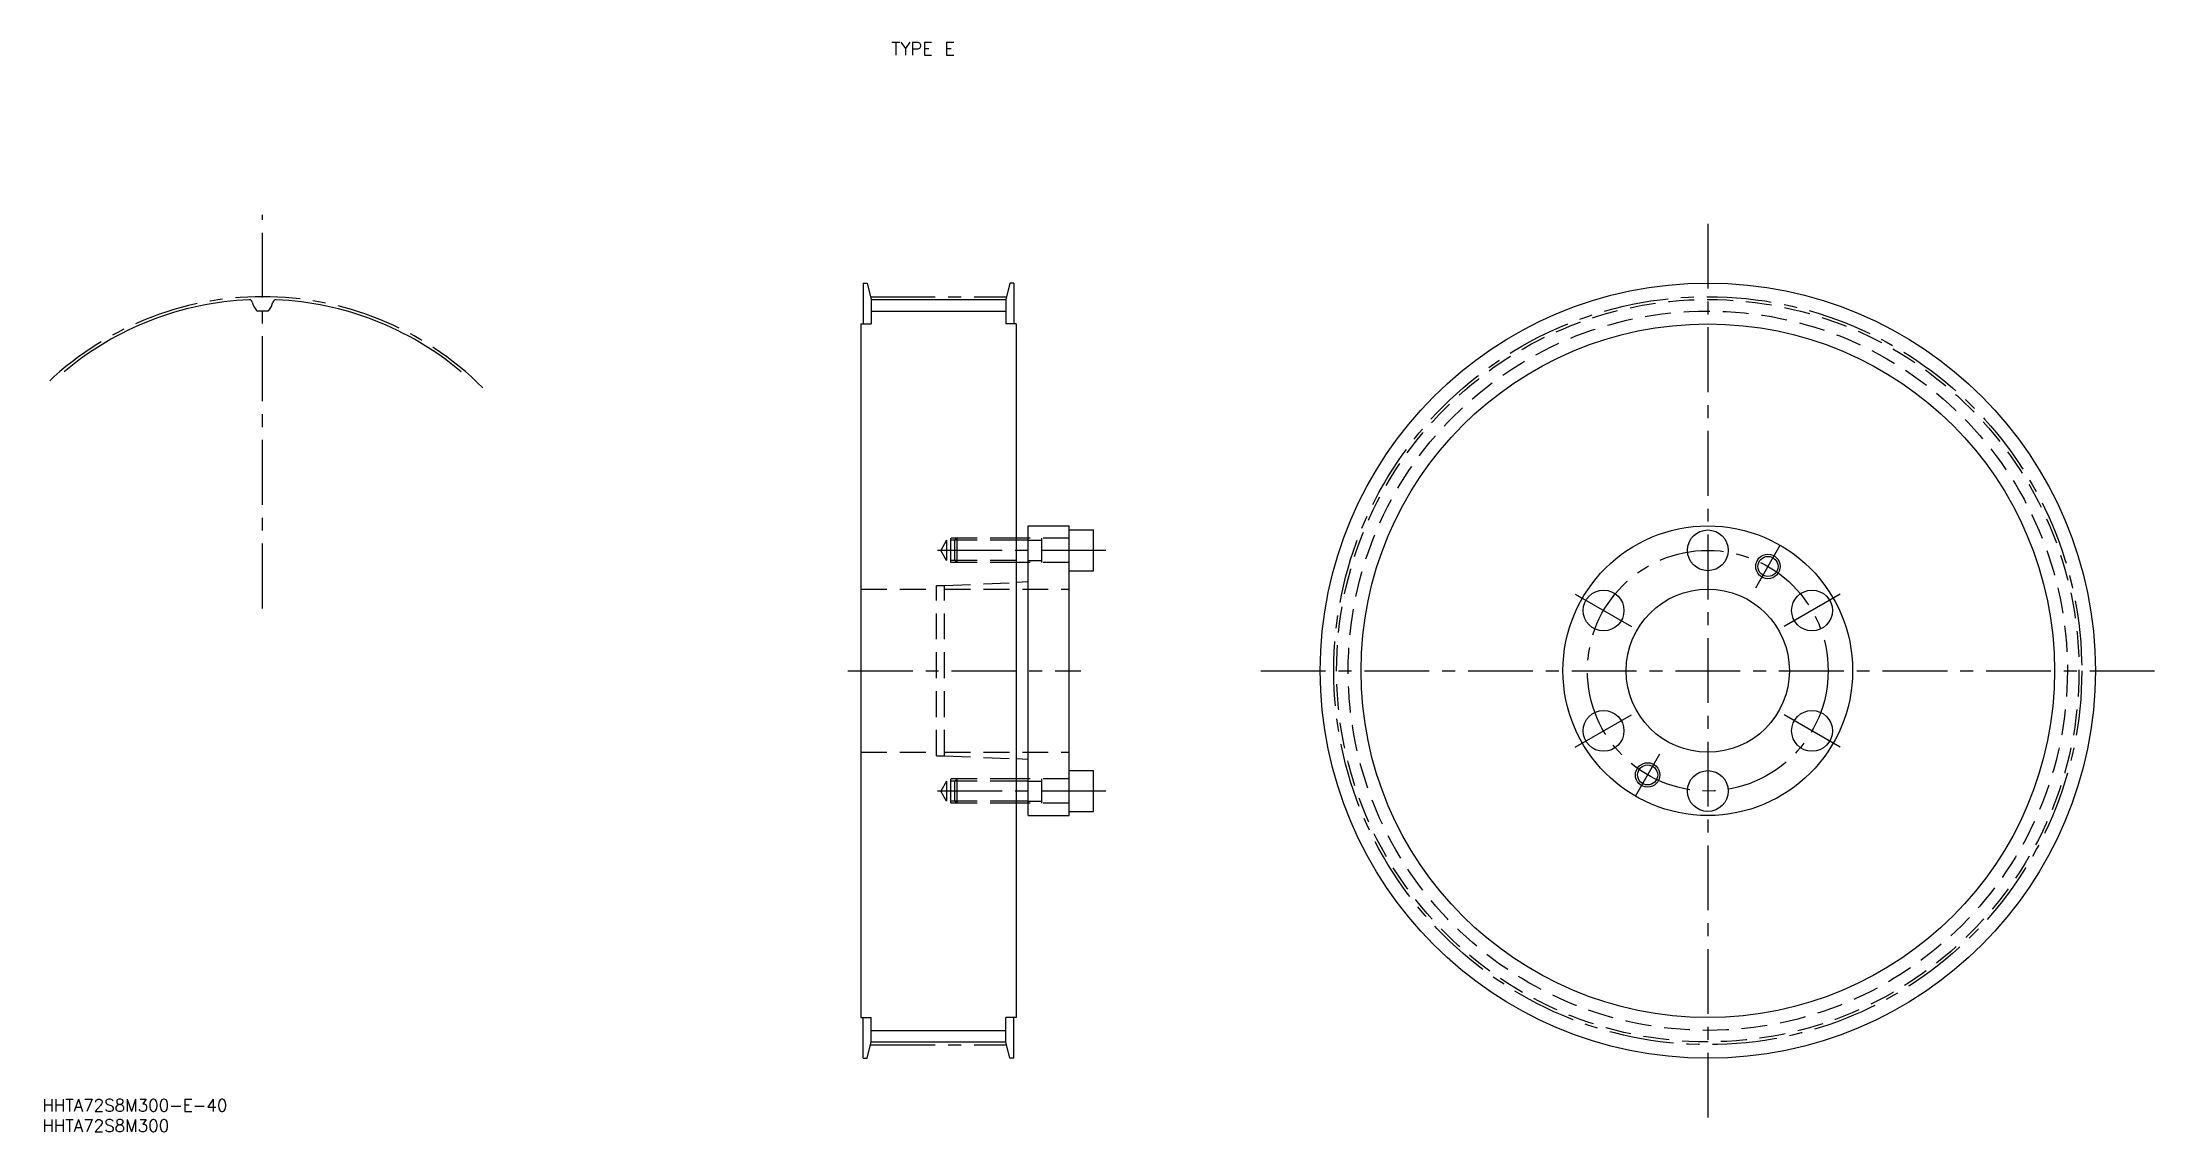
# Model space of a CAD drawing. Extents: x 0 to 518, y -8 to 259.
import ezdxf
from ezdxf.enums import TextEntityAlignment as Align

# ---------------------------------------------------------------- set-up
doc = ezdxf.new("R2010")
doc.units = 0
doc.header["$LTSCALE"] = 0.5
doc.linetypes.add('CENTER', pattern=[50.8, 31.75, -6.35, 6.35, -6.35])
doc.linetypes.add('DASHED', pattern=[19.05, 12.7, -6.35])
for name, color, linetype in [('MSM_CENTER', 1, 'CENTER'), ('MSM_CONTINUOUS', 7, 'CONTINUOUS'), ('MSM_DASHED', 4, 'DASHED'), ('MSM_NARROW', 5, 'CONTINUOUS'), ('MSM_PART_NUMBER', 7, 'CONTINUOUS')]:
    doc.layers.add(name, color=color, linetype=linetype)
doc.styles.get("Standard").update_dxf_attribs({"font": 'txt.shx', "height": 3, "bigfont": 'bigfont.shx'})

# ---------------------------------------------------------------- blocks, each defined once
blk = doc.blocks.new('*U2')
at = {"layer": 'MSM_PART_NUMBER'}
blk.add_text('HHTA72S8M300-E-40', height=3, dxfattribs=at).set_placement((0, -3))
blk = doc.blocks.new('*U3')
at = {"layer": 'MSM_PART_NUMBER'}
blk.add_text('HHTA72S8M300', height=3, dxfattribs=at).set_placement((0, -8))

msp = doc.modelspace()

# ---------------------------------------------------------------- linework, layer by layer
at = {"layer": 'MSM_CENTER'}
for p, q in [((54.02, 120.28), (54.02, 216.77)), ((408.28, 214.56), (408.28, -4.56)), ((203.03, 196.67), (236.36, 196.67)), ((420.03, 125.35), (426.03, 135.74)), ((260.7, 134.5), (217.14, 134.5)), ((375.8, 123.75), (389.66, 115.75)), ((440.75, 123.75), (426.9, 115.75)), ((197.51, 105), (254.6, 105)), ((298.72, 105), (517.84, 105)), ((375.8, 86.25), (389.66, 94.25)), ((440.75, 86.25), (426.9, 94.25)), ((390.53, 74.26), (396.53, 84.65)), ((260.7, 75.5), (217.14, 75.5)), ((203.03, 13.33), (236.36, 13.33))]:
    msp.add_line(p, q, dxfattribs=at)
for radius in [91.67, 29.5]:
    msp.add_circle((408.28, 105), radius, dxfattribs=at)
msp.add_arc((54.02, 120.28), 76.39, 45, 135, dxfattribs=at)
at = {"layer": 'MSM_CONTINUOUS'}
for p, q in [((201.2, 200), (201.2, 190)), ((201.2, 200), (202.2, 200)), ((202.2, 200), (203.2, 196)), ((237.2, 200), (236.2, 196)), ((238.2, 200), (237.2, 200)), ((238.2, 200), (238.2, 190)), ((203.2, 196), (203.2, 190)), ((203.2, 195.99), (236.2, 195.99)), ((236.2, 196), (236.2, 190)), ((200.7, 190), (200.7, 20)), ((200.7, 190), (203.2, 190)), ((238.7, 190), (236.2, 190)), ((238.7, 190), (238.7, 20)), ((241.7, 69.5), (241.7, 140.5)), ((241.7, 140.5), (251.7, 140.5)), ((251.7, 69.5), (251.7, 140.5)), ((241.7, 137.5), (238.7, 137.5)), ((251.7, 139.5), (257.7, 139.5)), ((257.7, 129.5), (257.7, 139.5)), ((241.7, 131.5), (238.7, 131.5)), ((251.7, 129.5), (257.7, 129.5)), ((241.7, 126.75), (238.7, 126.62)), ((241.7, 83.25), (238.7, 83.38)), ((241.7, 78.5), (238.7, 78.5)), ((251.7, 80.5), (257.7, 80.5)), ((257.7, 70.5), (257.7, 80.5)), ((241.7, 72.5), (238.7, 72.5)), ((241.7, 69.5), (251.7, 69.5)), ((251.7, 70.5), (257.7, 70.5)), ((200.7, 20), (203.2, 20)), ((201.2, 10), (201.2, 20)), ((203.2, 14), (203.2, 20)), ((238.7, 20), (236.2, 20)), ((236.2, 14), (236.2, 20)), ((238.2, 10), (238.2, 20)), ((202.2, 10), (203.2, 14)), ((203.2, 14.01), (236.2, 14.01)), ((237.2, 10), (236.2, 14)), ((201.2, 10), (202.2, 10)), ((238.2, 10), (237.2, 10))]:
    msp.add_line(p, q, dxfattribs=at)
for centre, radius in [((408.28, 105), 95), ((408.28, 105), 85), ((408.28, 105), 35.5), ((408.28, 134.5), 5), ((423.03, 130.55), 2.46), ((382.73, 119.75), 5), ((408.28, 105), 20), ((433.83, 119.75), 5), ((382.73, 90.25), 5), ((433.83, 90.25), 5), ((393.53, 79.45), 2.46), ((408.28, 75.5), 5)]:
    msp.add_circle(centre, radius, dxfattribs=at)
for centre, radius, start, end in [((54.02, 120.28), 75.71, 92.5006, 130), ((50.75, 195.17), 0.75, 13.9951, 92.5006), ((56.62, 196.63), 5.3, 193.9951, 218.9708), ((52.81, 193.55), 0.4, 218.9708, 270.9458), ((54.02, 120.28), 72.88, 89.0542, 90.9458), ((55.23, 193.55), 0.4, 269.0542, 321.0292), ((51.42, 196.63), 5.3, 321.0292, 346.0049), ((57.29, 195.17), 0.75, 87.4994, 166.0049), ((54.02, 120.28), 75.71, 50, 87.4994)]:
    msp.add_arc(centre, radius, start, end, dxfattribs=at)
at = {"layer": 'MSM_DASHED'}
for p, q in [((221.7, 136.96), (220.28, 134.5)), ((221.7, 136.96), (221.7, 132.04)), ((238.7, 136.96), (221.7, 136.96)), ((222.7, 131.5), (222.7, 137.5)), ((238.7, 137.5), (222.7, 137.5)), ((224.24, 137.5), (223.7, 136.96)), ((223.7, 132.04), (223.7, 136.96)), ((224.24, 131.5), (224.24, 137.5)), ((251.7, 137.5), (241.7, 137.5)), ((241.7, 136.96), (245.03, 136.96)), ((245.03, 131.5), (245.03, 137.5)), ((221.7, 132.04), (220.28, 134.5)), ((238.7, 132.04), (221.7, 132.04)), ((238.7, 131.5), (222.7, 131.5)), ((224.24, 131.5), (223.7, 132.04)), ((241.7, 132.04), (245.03, 132.04)), ((251.7, 131.5), (241.7, 131.5)), ((200.7, 125), (219.2, 125)), ((219.2, 84.12), (219.2, 125.88)), ((219.2, 125.88), (221.2, 125.88)), ((221.2, 125.88), (238.7, 126.62)), ((221.2, 84.12), (221.2, 125.88)), ((221.2, 125), (251.7, 125)), ((200.7, 85), (219.2, 85)), ((219.2, 84.12), (221.2, 84.12)), ((221.2, 85), (251.7, 85)), ((221.2, 84.12), (238.7, 83.38)), ((221.7, 77.96), (220.28, 75.5)), ((221.7, 77.96), (221.7, 73.04)), ((238.7, 77.96), (221.7, 77.96)), ((222.7, 72.5), (222.7, 78.5)), ((238.7, 78.5), (222.7, 78.5)), ((224.24, 78.5), (223.7, 77.96)), ((223.7, 73.04), (223.7, 77.96)), ((224.24, 72.5), (224.24, 78.5)), ((251.7, 78.5), (241.7, 78.5)), ((241.7, 77.96), (245.03, 77.96)), ((245.03, 72.5), (245.03, 78.5)), ((221.7, 73.04), (220.28, 75.5)), ((238.7, 73.04), (221.7, 73.04)), ((238.7, 72.5), (222.7, 72.5)), ((224.24, 72.5), (223.7, 73.04)), ((241.7, 73.04), (245.03, 73.04)), ((251.7, 72.5), (241.7, 72.5))]:
    msp.add_line(p, q, dxfattribs=at)
for radius in [90.98, 88.15]:
    msp.add_circle((408.28, 105), radius, dxfattribs=at)
at = {"layer": 'MSM_NARROW'}
for p, q in [((203.2, 193.15), (236.2, 193.15)), ((241.7, 136.96), (238.7, 136.96)), ((241.7, 77.96), (238.7, 77.96)), ((241.7, 73.04), (238.7, 73.04)), ((203.2, 16.85), (236.2, 16.85))]:
    msp.add_line(p, q, dxfattribs=at)
for centre in [(423.03, 130.55), (393.53, 79.45)]:
    msp.add_circle(centre, 3, dxfattribs=at)

# ---------------------------------------------------------------- block references
at = {"layer": 'MSM_CONTINUOUS'}
for name in ['*U2', '*U3']:
    msp.add_blockref(name, (0, 0), dxfattribs=at)

# ---------------------------------------------------------------- texts
at = {"layer": 'MSM_PART_NUMBER'}
msp.add_text('TYPE E', height=3.2, dxfattribs=at).set_placement((215.95, 257.43), align=Align.MIDDLE_CENTER)

doc.saveas('drawing.dxf')
